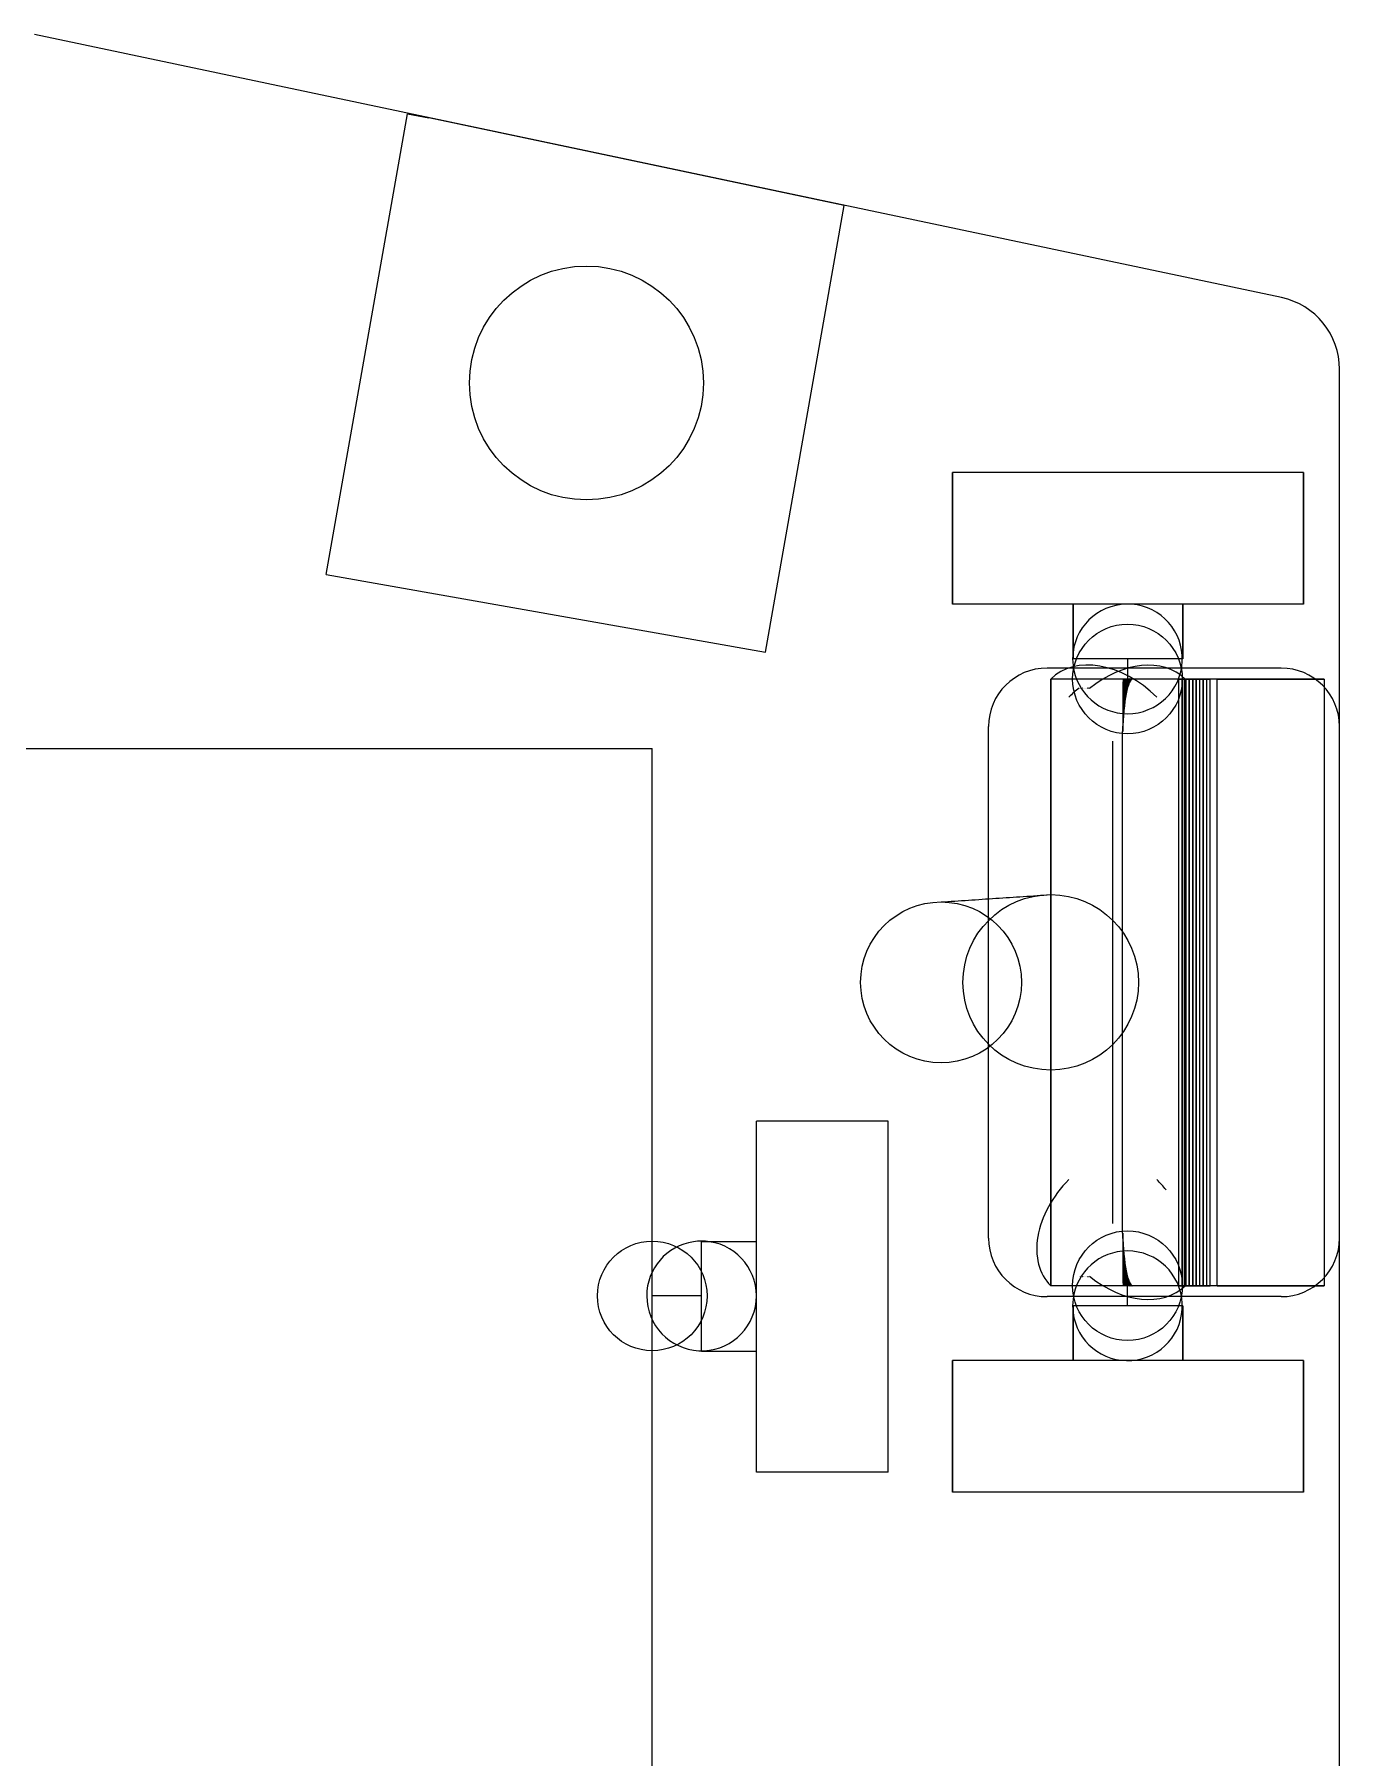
# Model space of a CAD drawing. Header units: millimetres. Extents: x -21.3 to 20, y -24.1 to 23.1.
# Drawn here: x 2.15 to 20, y -0.51 to 23.07 of the extents above; entities that cross this region are included whole.
import ezdxf

# ---------------------------------------------------------------- set-up
doc = ezdxf.new("R2010")
doc.units = ezdxf.units.MM

msp = doc.modelspace()

# ---------------------------------------------------------------- linework, layer by layer
for p, q in [((19.207, 19.468, -6.2), (2.151, 23.068, -6.2)), ((19.207, 19.468), (2.151, 23.068)), ((19.207, 19.468, -6.2), (2.151, 23.068, -6.2)), ((19.207, 19.468), (2.151, 23.068)), ((6.141, 15.678, -2.6), (7.252, 21.981, -2.6)), ((6.141, 15.678, -5.6), (7.252, 21.981, -5.6)), ((6.141, 15.678, -5.6), (7.252, 21.981, -5.6)), ((6.141, 15.678, -2.6), (7.252, 21.981, -2.6)), ((7.252, 21.981, -2.6), (7.546, 21.929, -2.6)), ((7.252, 21.981, -5.6), (7.546, 21.929, -5.6)), ((7.252, 21.981, -2.6), (7.546, 21.929, -2.6)), ((7.252, 21.981, -5.6), (7.252, 21.981, -2.6)), ((7.252, 21.981, -5.6), (7.546, 21.929, -5.6)), ((7.252, 21.981, -5.6), (7.252, 21.981, -2.6)), ((13.226, 20.73, -2.6), (7.546, 21.929, -2.6)), ((7.546, 21.929, -2.6), (7.546, 21.929, -5.6)), ((13.226, 20.73, -5.6), (7.546, 21.929, -5.6)), ((13.226, 20.73, -2.6), (7.546, 21.929, -2.6)), ((7.546, 21.929, -2.6), (7.546, 21.929, -5.6)), ((13.226, 20.73, -5.6), (7.546, 21.929, -5.6)), ((12.148, 14.619, -2.6), (13.226, 20.73, -2.6)), ((12.148, 14.619, -5.6), (13.226, 20.73, -5.6)), ((12.148, 14.619, -2.6), (13.226, 20.73, -2.6)), ((12.148, 14.619, -5.6), (13.226, 20.73, -5.6)), ((13.226, 20.73, -5.6), (13.226, 20.73, -2.6)), ((13.226, 20.73, -5.6), (13.226, 20.73, -2.6)), ((19.207, 19.468, -6.2), (19.207, 19.468)), ((19.207, 19.468, -6.2), (19.207, 19.468)), ((20, -23.1, -6.2), (20, 18.489, -6.2)), ((20, 13.6), (20, 18.489)), ((20, -23.1, -6.2), (20, 18.489, -6.2)), ((20, 18.489, -6.2), (20, 18.489)), ((20, 13.6), (20, 18.489)), ((20, 18.489, -6.2), (20, 18.489)), ((11.276, 18.022, -2.5), (11.276, 18.022)), ((11.276, 18.022, -2.5), (11.276, 18.022)), ((14.708, 15.275), (14.708, 17.075)), ((19.508, 17.075), (14.708, 17.075)), ((19.508, 17.075), (14.708, 17.075)), ((14.708, 17.075, -5.85), (14.708, 17.075)), ((19.508, 17.075, -5.85), (14.708, 17.075, -5.85)), ((14.708, 17.075, -5.85), (14.708, 15.275, -5.85)), ((14.708, 17.075, -5.85), (14.708, 17.075)), ((14.708, 15.275), (14.708, 17.075)), ((19.508, 17.075, -5.85), (14.708, 17.075, -5.85)), ((14.708, 17.075, -5.85), (14.708, 15.275, -5.85)), ((19.508, 15.275), (19.508, 17.075)), ((19.508, 15.275), (19.508, 17.075)), ((19.508, 17.075, -5.85), (19.508, 17.075)), ((19.508, 17.075, -5.85), (19.508, 15.275, -5.85)), ((19.508, 17.075, -5.85), (19.508, 17.075)), ((19.508, 17.075, -5.85), (19.508, 15.275, -5.85)), ((6.141, 15.678, -2.6), (12.148, 14.619, -2.6)), ((6.141, 15.678, -5.6), (12.148, 14.619, -5.6)), ((6.141, 15.678, -5.6), (12.148, 14.619, -5.6)), ((6.141, 15.678, -5.6), (6.141, 15.678, -2.6)), ((6.141, 15.678, -2.6), (12.148, 14.619, -2.6)), ((6.141, 15.678, -5.6), (6.141, 15.678, -2.6)), ((16.355, 15.275), (14.708, 15.275)), ((19.508, 15.275, -5.85), (14.708, 15.275, -5.85)), ((14.708, 15.275, -5.85), (14.708, 15.275)), ((16.355, 15.275), (14.708, 15.275)), ((14.708, 15.275, -5.85), (14.708, 15.275)), ((19.508, 15.275, -5.85), (14.708, 15.275, -5.85)), ((16.355, 14.525), (16.355, 15.275)), ((16.355, 15.275, -5.2), (16.355, 15.275)), ((17.855, 15.275, -5.2), (16.355, 15.275, -5.2)), ((16.355, 15.275, -5.2), (16.355, 14.525, -5.2)), ((16.355, 15.275, -5.2), (16.355, 15.275)), ((16.355, 14.525), (16.355, 15.275)), ((17.855, 15.275, -5.2), (16.355, 15.275, -5.2)), ((16.355, 15.275, -5.2), (16.355, 14.525, -5.2)), ((17.855, 14.525), (17.855, 15.275)), ((19.508, 15.275), (17.855, 15.275)), ((17.855, 14.525), (17.855, 15.275)), ((17.855, 15.275, -5.2), (17.855, 15.275)), ((17.855, 15.275, -5.2), (17.855, 14.525, -5.2)), ((19.508, 15.275), (17.855, 15.275)), ((17.855, 15.275, -5.2), (17.855, 15.275)), ((17.855, 15.275, -5.2), (17.855, 14.525, -5.2)), ((19.508, 15.275, -5.85), (19.508, 15.275)), ((19.508, 15.275, -5.85), (19.508, 15.275)), ((12.148, 14.619, -5.6), (12.148, 14.619, -2.6)), ((12.148, 14.619, -5.6), (12.148, 14.619, -2.6)), ((19.2, 14.4), (16, 14.4)), ((19.2, 14.4, 5.8), (16, 14.4, 5.8)), ((19.2, 14.4), (16, 14.4)), ((16, 14.4), (16, 14.4, 5.8)), ((16, 14.4), (16, 14.4, 5.8)), ((19.2, 14.4, 5.8), (16, 14.4, 5.8)), ((17.855, 14.525), (16.355, 14.525)), ((16.355, 14.525, -4.361), (16.355, 14.525)), ((17.855, 14.525), (16.355, 14.525)), ((16.355, 14.525, -5.2), (16.355, 14.525, -4.539)), ((16.355, 14.525, -4.361), (16.355, 14.525)), ((16.355, 14.525, -4.539), (16.355, 14.525, -4.361)), ((17.1, 14.525, -5.2), (16.355, 14.525, -5.2)), ((17.1, 14.525, -5.2), (16.355, 14.525, -5.2)), ((16.355, 14.525, -5.2), (16.355, 14.525, -4.539)), ((16.355, 14.525, -4.539), (16.355, 14.525, -4.361)), ((17.855, 14.525, -5.2), (17.1, 14.525, -5.2)), ((17.1, 14.525, -5.2), (17.1, 14.25, -5.2)), ((17.1, 14.525, -5.2), (17.1, 14.25, -5.2)), ((17.855, 14.525, -5.2), (17.1, 14.525, -5.2)), ((17.855, 14.525, -5.2), (17.855, 14.525)), ((17.855, 14.525, -5.2), (17.855, 14.525)), ((19.2, 14.4), (19.2, 14.4, 5.8)), ((19.2, 14.4), (19.2, 14.4, 5.8)), ((19.789, 14.25, -6.2), (16.05, 14.25, -6.2)), ((16.05, 14.25, -6.2), (16.05, 5.95, -6.2)), ((16.05, 14.25, 4.45), (16.05, 14.25, -6.2)), ((19.789, 14.25, -6.2), (16.05, 14.25, -6.2)), ((17.041, 14.25, 4.45), (16.05, 14.25, 4.45)), ((16.05, 14.25, -6.2), (16.05, 5.95, -6.2)), ((16.05, 14.25, 4.45), (16.05, 14.25, -6.2)), ((16.05, 5.95, 4.45), (16.05, 14.25, 4.45)), ((17.041, 14.25, 4.45), (16.05, 14.25, 4.45)), ((16.05, 5.95, 4.45), (16.05, 14.25, 4.45)), ((17.055, 14.25, 4.45), (17.041, 14.25, 4.45)), ((17.055, 14.25, 4.45), (17.041, 14.25, 4.45)), ((17.07, 14.25, 4.451), (17.055, 14.25, 4.45)), ((17.07, 14.25, 4.451), (17.055, 14.25, 4.45)), ((17.085, 14.25, 4.452), (17.07, 14.25, 4.451)), ((17.085, 14.25, 4.452), (17.07, 14.25, 4.451)), ((17.1, 14.25, 4.453), (17.085, 14.25, 4.452)), ((17.1, 14.25, 4.453), (17.085, 14.25, 4.452)), ((17.115, 14.25, 4.454), (17.1, 14.25, 4.453)), ((17.115, 14.25, 4.454), (17.1, 14.25, 4.453)), ((17.129, 14.25, 4.455), (17.115, 14.25, 4.454)), ((17.129, 14.25, 4.455), (17.115, 14.25, 4.454)), ((17.144, 14.25, 4.457), (17.129, 14.25, 4.455)), ((17.144, 14.25, 4.457), (17.129, 14.25, 4.455)), ((17.159, 14.25, 4.459), (17.144, 14.25, 4.457)), ((17.159, 14.25, 4.459), (17.144, 14.25, 4.457)), ((17.173, 14.25, 4.462), (17.159, 14.25, 4.459)), ((17.173, 14.25, 4.462), (17.159, 14.25, 4.459)), ((17.887, 14.25, 4.587), (17.173, 14.25, 4.462)), ((17.887, 14.25, 4.587), (17.173, 14.25, 4.462)), ((17.799, 14.25, 2.493), (17.882, 14.25, 2.023)), ((17.799, 14.25, 2.5), (17.799, 14.25, 2.493)), ((17.848, 14.25, 2.502), (17.799, 14.25, 2.5)), ((17.799, 14.25, 2.493), (17.799, 5.95, 2.493)), ((17.799, 14.25, 2.493), (17.882, 14.25, 2.023)), ((17.799, 14.25, 2.5), (17.799, 5.95, 2.5)), ((17.799, 14.25, 2.5), (17.799, 14.25, 2.493)), ((17.799, 14.25, 2.493), (17.799, 5.95, 2.493)), ((17.848, 14.25, 2.502), (17.799, 14.25, 2.5)), ((17.799, 14.25, 2.5), (17.799, 5.95, 2.5)), ((17.848, 14.25, 2.514), (17.848, 14.25, 2.502)), ((17.897, 14.25, 2.516), (17.848, 14.25, 2.514)), ((17.848, 5.95, 2.502), (17.848, 14.25, 2.502)), ((17.848, 14.25, 2.514), (17.848, 5.95, 2.514)), ((17.848, 14.25, 2.514), (17.848, 14.25, 2.502)), ((17.848, 5.95, 2.502), (17.848, 14.25, 2.502)), ((17.897, 14.25, 2.516), (17.848, 14.25, 2.514)), ((17.848, 14.25, 2.514), (17.848, 5.95, 2.514)), ((18.325, 14.25, 2.101), (17.882, 14.25, 2.023)), ((17.882, 5.95, 2.023), (17.882, 14.25, 2.023)), ((18.325, 14.25, 2.101), (17.882, 14.25, 2.023)), ((17.882, 5.95, 2.023), (17.882, 14.25, 2.023)), ((17.887, 14.25, 4.587), (18.23, 14.25, 2.642)), ((17.887, 5.95, 4.587), (17.887, 14.25, 4.587)), ((17.887, 14.25, 4.587), (18.23, 14.25, 2.642)), ((17.887, 5.95, 4.587), (17.887, 14.25, 4.587)), ((17.896, 14.25, 2.528), (17.897, 14.25, 2.516)), ((17.945, 14.25, 2.532), (17.896, 14.25, 2.528)), ((17.896, 14.25, 2.528), (17.896, 5.95, 2.528)), ((17.896, 14.25, 2.528), (17.897, 14.25, 2.516)), ((17.945, 14.25, 2.532), (17.896, 14.25, 2.528)), ((17.896, 14.25, 2.528), (17.896, 5.95, 2.528)), ((17.897, 5.95, 2.516), (17.897, 14.25, 2.516)), ((17.897, 5.95, 2.516), (17.897, 14.25, 2.516)), ((17.944, 14.25, 2.544), (17.945, 14.25, 2.532)), ((17.993, 14.25, 2.548), (17.944, 14.25, 2.544)), ((17.944, 14.25, 2.544), (17.944, 5.95, 2.544)), ((17.944, 14.25, 2.544), (17.945, 14.25, 2.532)), ((17.993, 14.25, 2.548), (17.944, 14.25, 2.544)), ((17.944, 14.25, 2.544), (17.944, 5.95, 2.544)), ((17.945, 5.95, 2.532), (17.945, 14.25, 2.532)), ((17.945, 5.95, 2.532), (17.945, 14.25, 2.532)), ((17.992, 14.25, 2.56), (17.993, 14.25, 2.548)), ((18.041, 14.25, 2.565), (17.992, 14.25, 2.56)), ((17.992, 14.25, 2.56), (17.992, 5.95, 2.56)), ((17.992, 14.25, 2.56), (17.993, 14.25, 2.548)), ((18.041, 14.25, 2.565), (17.992, 14.25, 2.56)), ((17.992, 14.25, 2.56), (17.992, 5.95, 2.56)), ((17.993, 5.95, 2.548), (17.993, 14.25, 2.548)), ((17.993, 5.95, 2.548), (17.993, 14.25, 2.548)), ((18.04, 14.25, 2.577), (18.041, 14.25, 2.565)), ((18.089, 14.25, 2.583), (18.04, 14.25, 2.577)), ((18.04, 14.25, 2.577), (18.04, 5.95, 2.577)), ((18.04, 14.25, 2.577), (18.041, 14.25, 2.565)), ((18.089, 14.25, 2.583), (18.04, 14.25, 2.577)), ((18.04, 14.25, 2.577), (18.04, 5.95, 2.577)), ((18.041, 5.95, 2.565), (18.041, 14.25, 2.565)), ((18.041, 5.95, 2.565), (18.041, 14.25, 2.565)), ((18.087, 14.25, 2.595), (18.089, 14.25, 2.583)), ((18.136, 14.25, 2.602), (18.087, 14.25, 2.595)), ((18.087, 14.25, 2.595), (18.087, 5.95, 2.595)), ((18.087, 14.25, 2.595), (18.089, 14.25, 2.583)), ((18.136, 14.25, 2.602), (18.087, 14.25, 2.595)), ((18.087, 14.25, 2.595), (18.087, 5.95, 2.595)), ((18.089, 5.95, 2.583), (18.089, 14.25, 2.583)), ((18.089, 5.95, 2.583), (18.089, 14.25, 2.583)), ((18.135, 14.25, 2.614), (18.136, 14.25, 2.602)), ((18.183, 14.25, 2.622), (18.135, 14.25, 2.614)), ((18.135, 14.25, 2.614), (18.135, 5.95, 2.614)), ((18.135, 14.25, 2.614), (18.136, 14.25, 2.602)), ((18.183, 14.25, 2.622), (18.135, 14.25, 2.614)), ((18.135, 14.25, 2.614), (18.135, 5.95, 2.614)), ((18.136, 5.95, 2.602), (18.136, 14.25, 2.602)), ((18.136, 5.95, 2.602), (18.136, 14.25, 2.602)), ((18.181, 14.25, 2.634), (18.183, 14.25, 2.622)), ((18.23, 14.25, 2.642), (18.181, 14.25, 2.634)), ((18.181, 14.25, 2.634), (18.181, 5.95, 2.634)), ((18.181, 14.25, 2.634), (18.183, 14.25, 2.622)), ((18.23, 14.25, 2.642), (18.181, 14.25, 2.634)), ((18.181, 14.25, 2.634), (18.181, 5.95, 2.634)), ((18.183, 5.95, 2.622), (18.183, 14.25, 2.622)), ((18.183, 5.95, 2.622), (18.183, 14.25, 2.622)), ((18.23, 5.95, 2.642), (18.23, 14.25, 2.642)), ((18.23, 5.95, 2.642), (18.23, 14.25, 2.642)), ((18.325, 5.95, 2.101), (18.325, 14.25, 2.101)), ((18.325, 14.25, 2.101), (19.789, 14.25, -6.2)), ((18.325, 14.25, 2.101), (19.789, 14.25, -6.2)), ((18.325, 5.95, 2.101), (18.325, 14.25, 2.101)), ((19.789, 14.25, -6.2), (19.789, 5.95, -6.2)), ((19.789, 14.25, -6.2), (19.789, 5.95, -6.2)), ((15.2, 6.6), (15.2, 13.6)), ((15.2, 13.6), (15.2, 13.6, 5.8)), ((15.2, 6.6), (15.2, 13.6)), ((15.2, 6.6, 5.8), (15.2, 13.6, 5.8)), ((15.2, 13.6), (15.2, 13.6, 5.8)), ((15.2, 6.6, 5.8), (15.2, 13.6, 5.8)), ((17.032, 6.669, 5.29), (17.032, 13.531, 5.29)), ((17.032, 6.669, 5.29), (17.032, 13.531, 5.29)), ((17.032, 6.669, 5.29), (17.032, 13.531, 5.29)), ((17.032, 6.669, 5.29), (17.032, 13.531, 5.29)), ((17.032, 6.669, 5.29), (17.032, 13.531, 5.29)), ((17.032, 6.669, 5.29), (17.032, 13.531, 5.29)), ((17.032, 6.669, 5.29), (17.032, 13.531, 5.29)), ((17.032, 6.669, 5.29), (17.032, 13.531, 5.29)), ((17.032, 6.669, 5.29), (17.032, 13.531, 5.29)), ((17.032, 6.669, 5.29), (17.032, 13.531, 5.29)), ((17.033, 6.669, 5.29), (17.033, 13.531, 5.29)), ((17.033, 6.669, 5.29), (17.033, 13.531, 5.29)), ((17.033, 6.669, 5.29), (17.033, 13.531, 5.29)), ((17.033, 6.669, 5.29), (17.033, 13.531, 5.29)), ((17.033, 6.669, 5.29), (17.033, 13.531, 5.29)), ((17.033, 6.669, 5.29), (17.033, 13.531, 5.29)), ((17.033, 6.669, 5.29), (17.033, 13.531, 5.29)), ((17.033, 6.669, 5.29), (17.033, 13.531, 5.29)), ((17.033, 6.669, 5.29), (17.033, 13.531, 5.29)), ((17.033, 6.669, 5.29), (17.033, 13.531, 5.29)), ((20, 13.6), (20, 13.6, 5.8)), ((20, 6.6, 5.8), (20, 13.6, 5.8)), ((20, 13.6), (20, 13.6, 5.8)), ((20, 6.6, 5.8), (20, 13.6, 5.8)), ((-5.4, 13.3, -6.2), (10.6, 13.3, -6.2)), ((-5.4, 13.3), (10.6, 13.3)), ((-5.4, 13.3, -6.2), (10.6, 13.3, -6.2)), ((-5.4, 13.3), (10.6, 13.3)), ((10.6, -13.2, -6.2), (10.6, 13.3, -6.2)), ((10.6, -13.2), (10.6, 13.3)), ((10.6, 13.3, -6.2), (10.6, 13.3)), ((10.6, -13.2), (10.6, 13.3)), ((10.6, 13.3, -6.2), (10.6, 13.3)), ((10.6, -13.2, -6.2), (10.6, 13.3, -6.2)), ((16.9, 13.4, 5.3), (16.9, 13.4, 5.3)), ((16.9, 6.8, 5.3), (16.9, 13.4, 5.3)), ((16.9, 6.8, 5.3), (16.9, 13.4, 5.3)), ((16.9, 6.8, 5.3), (16.9, 13.4, 5.3)), ((16.9, 6.8, 5.3), (16.9, 13.4, 5.3)), ((16.9, 13.4, 5.3), (16.9, 13.4, 5.3)), ((13.825, 8.2), (12.025, 8.2)), ((12.025, 6.552), (12.025, 8.2)), ((13.825, 8.2, -5.9), (12.025, 8.2, -5.9)), ((13.825, 8.2), (12.025, 8.2)), ((12.025, 8.2, -5.9), (12.025, 8.2)), ((12.025, 3.4, -5.9), (12.025, 8.2, -5.9)), ((12.025, 8.2, -5.9), (12.025, 8.2)), ((12.025, 6.552), (12.025, 8.2)), ((13.825, 8.2, -5.9), (12.025, 8.2, -5.9)), ((12.025, 3.4, -5.9), (12.025, 8.2, -5.9)), ((13.825, 3.4), (13.825, 8.2)), ((13.825, 8.2, -5.9), (13.825, 8.2)), ((13.825, 3.4), (13.825, 8.2)), ((13.825, 8.2, -5.9), (13.825, 8.2)), ((13.825, 3.4, -5.9), (13.825, 8.2, -5.9)), ((13.825, 3.4, -5.9), (13.825, 8.2, -5.9)), ((16.9, 6.8, 5.3), (16.9, 6.8, 5.3)), ((16.9, 6.8, 5.3), (16.9, 6.8, 5.3)), ((11.275, 5.052), (11.275, 6.552)), ((12.025, 6.552), (11.275, 6.552)), ((12.025, 6.552, -5.25), (11.275, 6.552, -5.25)), ((12.025, 6.552), (11.275, 6.552)), ((11.275, 6.552, -4.39), (11.275, 6.552)), ((11.275, 6.552, -4.61), (11.275, 6.552, -4.39)), ((11.275, 6.552, -5.25), (11.275, 6.552, -4.61)), ((11.275, 5.052), (11.275, 6.552)), ((11.275, 6.552, -4.39), (11.275, 6.552)), ((12.025, 6.552, -5.25), (11.275, 6.552, -5.25)), ((11.275, 5.81, -5.25), (11.275, 6.552, -5.25)), ((11.275, 5.81, -5.25), (11.275, 6.552, -5.25)), ((11.275, 6.552, -5.25), (11.275, 6.552, -4.61)), ((11.275, 6.552, -4.61), (11.275, 6.552, -4.39)), ((12.025, 6.552, -5.25), (12.025, 6.552)), ((12.025, 5.052, -5.25), (12.025, 6.552, -5.25)), ((12.025, 6.552, -5.25), (12.025, 6.552)), ((12.025, 5.052, -5.25), (12.025, 6.552, -5.25)), ((15.2, 6.6), (15.2, 6.6, 5.8)), ((15.2, 6.6), (15.2, 6.6, 5.8)), ((20, -12.3), (20, 6.6)), ((20, 6.6), (20, 6.6, 5.8)), ((20, -12.3), (20, 6.6)), ((20, 6.6), (20, 6.6, 5.8)), ((19.789, 5.95, -6.2), (16.05, 5.95, -6.2)), ((16.05, 5.95, 4.45), (16.05, 5.95, -6.2)), ((17.041, 5.95, 4.45), (16.05, 5.95, 4.45)), ((19.789, 5.95, -6.2), (16.05, 5.95, -6.2)), ((16.05, 5.95, 4.45), (16.05, 5.95, -6.2)), ((17.041, 5.95, 4.45), (16.05, 5.95, 4.45)), ((17.055, 5.95, 4.45), (17.041, 5.95, 4.45)), ((17.055, 5.95, 4.45), (17.041, 5.95, 4.45)), ((17.07, 5.95, 4.451), (17.055, 5.95, 4.45)), ((17.07, 5.95, 4.451), (17.055, 5.95, 4.45)), ((17.085, 5.95, 4.452), (17.07, 5.95, 4.451)), ((17.085, 5.95, 4.452), (17.07, 5.95, 4.451)), ((17.1, 5.95, 4.453), (17.085, 5.95, 4.452)), ((17.1, 5.95, 4.453), (17.085, 5.95, 4.452)), ((17.115, 5.95, 4.454), (17.1, 5.95, 4.453)), ((17.115, 5.95, 4.454), (17.1, 5.95, 4.453)), ((17.1, 5.675, -5.2), (17.1, 5.95, -5.2)), ((17.1, 5.675, -5.2), (17.1, 5.95, -5.2)), ((17.129, 5.95, 4.455), (17.115, 5.95, 4.454)), ((17.129, 5.95, 4.455), (17.115, 5.95, 4.454)), ((17.144, 5.95, 4.457), (17.129, 5.95, 4.455)), ((17.144, 5.95, 4.457), (17.129, 5.95, 4.455)), ((17.159, 5.95, 4.459), (17.144, 5.95, 4.457)), ((17.159, 5.95, 4.459), (17.144, 5.95, 4.457)), ((17.173, 5.95, 4.462), (17.159, 5.95, 4.459)), ((17.173, 5.95, 4.462), (17.159, 5.95, 4.459)), ((17.887, 5.95, 4.587), (17.173, 5.95, 4.462)), ((17.887, 5.95, 4.587), (17.173, 5.95, 4.462)), ((17.848, 5.95, 2.502), (17.799, 5.95, 2.5)), ((17.799, 5.95, 2.5), (17.799, 5.95, 2.493)), ((17.799, 5.95, 2.493), (17.882, 5.95, 2.023)), ((17.799, 5.95, 2.493), (17.882, 5.95, 2.023)), ((17.799, 5.95, 2.5), (17.799, 5.95, 2.493)), ((17.848, 5.95, 2.502), (17.799, 5.95, 2.5)), ((17.897, 5.95, 2.516), (17.848, 5.95, 2.514)), ((17.848, 5.95, 2.514), (17.848, 5.95, 2.502)), ((17.848, 5.95, 2.514), (17.848, 5.95, 2.502)), ((17.897, 5.95, 2.516), (17.848, 5.95, 2.514)), ((18.325, 5.95, 2.101), (17.882, 5.95, 2.023)), ((18.325, 5.95, 2.101), (17.882, 5.95, 2.023)), ((17.887, 5.95, 4.587), (18.23, 5.95, 2.642)), ((17.887, 5.95, 4.587), (18.23, 5.95, 2.642)), ((17.945, 5.95, 2.532), (17.896, 5.95, 2.528)), ((17.896, 5.95, 2.528), (17.897, 5.95, 2.516)), ((17.896, 5.95, 2.528), (17.897, 5.95, 2.516)), ((17.945, 5.95, 2.532), (17.896, 5.95, 2.528)), ((17.993, 5.95, 2.548), (17.944, 5.95, 2.544)), ((17.944, 5.95, 2.544), (17.945, 5.95, 2.532)), ((17.944, 5.95, 2.544), (17.945, 5.95, 2.532)), ((17.993, 5.95, 2.548), (17.944, 5.95, 2.544)), ((18.041, 5.95, 2.565), (17.992, 5.95, 2.56)), ((17.992, 5.95, 2.56), (17.993, 5.95, 2.548)), ((17.992, 5.95, 2.56), (17.993, 5.95, 2.548)), ((18.041, 5.95, 2.565), (17.992, 5.95, 2.56)), ((18.089, 5.95, 2.583), (18.04, 5.95, 2.577)), ((18.04, 5.95, 2.577), (18.041, 5.95, 2.565)), ((18.04, 5.95, 2.577), (18.041, 5.95, 2.565)), ((18.089, 5.95, 2.583), (18.04, 5.95, 2.577)), ((18.136, 5.95, 2.602), (18.087, 5.95, 2.595)), ((18.087, 5.95, 2.595), (18.089, 5.95, 2.583)), ((18.087, 5.95, 2.595), (18.089, 5.95, 2.583)), ((18.136, 5.95, 2.602), (18.087, 5.95, 2.595)), ((18.183, 5.95, 2.622), (18.135, 5.95, 2.614)), ((18.135, 5.95, 2.614), (18.136, 5.95, 2.602)), ((18.135, 5.95, 2.614), (18.136, 5.95, 2.602)), ((18.183, 5.95, 2.622), (18.135, 5.95, 2.614)), ((18.23, 5.95, 2.642), (18.181, 5.95, 2.634)), ((18.181, 5.95, 2.634), (18.183, 5.95, 2.622)), ((18.181, 5.95, 2.634), (18.183, 5.95, 2.622)), ((18.23, 5.95, 2.642), (18.181, 5.95, 2.634)), ((18.325, 5.95, 2.101), (19.789, 5.95, -6.2)), ((18.325, 5.95, 2.101), (19.789, 5.95, -6.2)), ((11.275, 5.81, -5.25), (10.6, 5.81, -5.25)), ((11.275, 5.81, -5.25), (10.6, 5.81, -5.25)), ((11.275, 5.052, -5.25), (11.275, 5.81, -5.25)), ((11.275, 5.052, -5.25), (11.275, 5.81, -5.25)), ((19.2, 5.8), (16, 5.8)), ((19.2, 5.8, 5.8), (16, 5.8, 5.8)), ((16, 5.8), (16, 5.8, 5.8)), ((19.2, 5.8), (16, 5.8)), ((16, 5.8), (16, 5.8, 5.8)), ((19.2, 5.8, 5.8), (16, 5.8, 5.8)), ((17.855, 5.675), (16.355, 5.675)), ((16.355, 5.675), (16.355, 4.925)), ((16.355, 5.675, -4.361), (16.355, 5.675)), ((17.855, 5.675), (16.355, 5.675)), ((16.355, 5.675, -5.2), (16.355, 5.675, -4.539)), ((16.355, 5.675, -4.539), (16.355, 5.675, -4.361)), ((16.355, 5.675, -4.361), (16.355, 5.675)), ((16.355, 5.675), (16.355, 4.925)), ((16.355, 4.925, -5.2), (16.355, 5.675, -5.2)), ((17.1, 5.675, -5.2), (16.355, 5.675, -5.2)), ((16.355, 4.925, -5.2), (16.355, 5.675, -5.2)), ((16.355, 5.675, -5.2), (16.355, 5.675, -4.539)), ((17.1, 5.675, -5.2), (16.355, 5.675, -5.2)), ((16.355, 5.675, -4.539), (16.355, 5.675, -4.361)), ((17.855, 5.675, -5.2), (17.1, 5.675, -5.2)), ((17.855, 5.675, -5.2), (17.1, 5.675, -5.2)), ((17.855, 5.675), (17.855, 4.925)), ((17.855, 5.675, -5.2), (17.855, 5.675)), ((17.855, 5.675, -5.2), (17.855, 5.675)), ((17.855, 4.925, -5.2), (17.855, 5.675, -5.2)), ((17.855, 5.675), (17.855, 4.925)), ((17.855, 4.925, -5.2), (17.855, 5.675, -5.2)), ((19.2, 5.8), (19.2, 5.8, 5.8)), ((19.2, 5.8), (19.2, 5.8, 5.8)), ((12.025, 5.052), (11.275, 5.052)), ((11.275, 5.052, -5.25), (11.275, 5.052)), ((12.025, 5.052, -5.25), (11.275, 5.052, -5.25)), ((11.275, 5.052, -5.25), (11.275, 5.052)), ((12.025, 5.052), (11.275, 5.052)), ((12.025, 5.052, -5.25), (11.275, 5.052, -5.25)), ((12.025, 3.4), (12.025, 5.052)), ((12.025, 3.4), (12.025, 5.052)), ((12.025, 5.052, -5.25), (12.025, 5.052)), ((12.025, 5.052, -5.25), (12.025, 5.052)), ((14.708, 4.925), (14.708, 3.125)), ((16.355, 4.925), (14.708, 4.925)), ((16.355, 4.925), (14.708, 4.925)), ((14.708, 4.925, -5.85), (14.708, 4.925)), ((19.508, 4.925, -5.85), (14.708, 4.925, -5.85)), ((14.708, 4.925, -5.85), (14.708, 4.925)), ((14.708, 4.925), (14.708, 3.125)), ((14.708, 3.125, -5.85), (14.708, 4.925, -5.85)), ((19.508, 4.925, -5.85), (14.708, 4.925, -5.85)), ((14.708, 3.125, -5.85), (14.708, 4.925, -5.85)), ((16.355, 4.925, -5.2), (16.355, 4.925)), ((17.855, 4.925, -5.2), (16.355, 4.925, -5.2)), ((16.355, 4.925, -5.2), (16.355, 4.925)), ((17.855, 4.925, -5.2), (16.355, 4.925, -5.2)), ((19.508, 4.925), (17.855, 4.925)), ((17.855, 4.925, -5.2), (17.855, 4.925)), ((19.508, 4.925), (17.855, 4.925)), ((17.855, 4.925, -5.2), (17.855, 4.925)), ((19.508, 4.925), (19.508, 3.125)), ((19.508, 4.925, -5.85), (19.508, 4.925)), ((19.508, 4.925, -5.85), (19.508, 4.925)), ((19.508, 3.125, -5.85), (19.508, 4.925, -5.85)), ((19.508, 4.925), (19.508, 3.125)), ((19.508, 3.125, -5.85), (19.508, 4.925, -5.85)), ((13.825, 3.4), (12.025, 3.4)), ((12.025, 3.4, -5.9), (12.025, 3.4)), ((13.825, 3.4, -5.9), (12.025, 3.4, -5.9)), ((12.025, 3.4, -5.9), (12.025, 3.4)), ((13.825, 3.4), (12.025, 3.4)), ((13.825, 3.4, -5.9), (12.025, 3.4, -5.9)), ((13.825, 3.4, -5.9), (13.825, 3.4)), ((13.825, 3.4, -5.9), (13.825, 3.4)), ((19.508, 3.125), (14.708, 3.125)), ((14.708, 3.125, -5.85), (14.708, 3.125)), ((19.508, 3.125, -5.85), (14.708, 3.125, -5.85)), ((14.708, 3.125, -5.85), (14.708, 3.125)), ((19.508, 3.125), (14.708, 3.125)), ((19.508, 3.125, -5.85), (14.708, 3.125, -5.85)), ((19.508, 3.125, -5.85), (19.508, 3.125)), ((19.508, 3.125, -5.85), (19.508, 3.125))]:
    msp.add_line(p, q)
for centre, radius in [((9.7, 18.3), 1.6), ((9.7, 18.3), 1.6), ((9.7, 18.3, -2.5), 1.6), ((9.7, 18.3, -2.5), 1.6), ((17.1, 14.25, -4.45), 0.75), ((17.1, 14.25, -4.45), 0.75), ((14.55, 10.1, -4.7), 1.1), ((14.55, 10.1, -4.7), 1.1), ((16.05, 10.1, -4.7), 1.2), ((16.05, 10.1, -4.7), 1.2), ((17.1, 5.95, -4.45), 0.75), ((17.1, 5.95, -4.45), 0.75), ((10.6, 5.81, -4.5), 0.75), ((10.6, 5.81, -4.5), 0.75)]:
    msp.add_circle(centre, radius)
for centre, radius, start, end in [((19, 18.489, -6.2), 1, 0, 78.0793), ((19, 18.489), 1, 0, 78.0793), ((19, 18.489, -6.2), 1, 0, 78.0793), ((19, 18.489), 1, 0, 78.0793), ((17.1, 14.525, -4.45), 0.75, -90, 173.1534), ((17.1, 14.525, -4.45), 0.75, -90, 173.1534), ((16, 13.6), 0.8, 90, 180), ((16, 13.6), 0.8, 90, 180), ((16, 13.6, 5.8), 0.8, 90, 180), ((16, 13.6, 5.8), 0.8, 90, 180), ((17.1, 14.525, -4.45), 0.75, 173.1534, 186.8466), ((17.1, 14.525, -4.45), 0.75, 173.1534, 186.8466), ((17.1, 14.525, -4.45), 0.75, 186.8466, 270), ((17.1, 14.525, -4.45), 0.75, 186.8466, 270), ((19.2, 13.6), 0.8, 0, 90), ((19.2, 13.6), 0.8, 0, 90), ((19.2, 13.6, 5.8), 0.8, 0, 90), ((19.2, 13.6, 5.8), 0.8, 0, 90), ((11.275, 5.81, -4.5), 0.75, -180, 81.5525), ((11.275, 5.81, -4.5), 0.75, -180, 81.5525), ((11.275, 5.81, -4.5), 0.75, 98.4475, 180), ((11.275, 5.81, -4.5), 0.75, 98.4475, 180), ((11.275, 5.81, -4.5), 0.75, 81.5525, 98.4475), ((11.275, 5.81, -4.5), 0.75, 81.5525, 98.4475), ((16, 6.6), 0.8, 180, 270), ((16, 6.6), 0.8, 180, 270), ((16, 6.6, 5.8), 0.8, 180, 270), ((16, 6.6, 5.8), 0.8, 180, 270), ((17.1, 5.675, -4.45), 0.75, 186.8466, 450), ((17.1, 5.675, -4.45), 0.75, 90, 173.1534), ((17.1, 5.675, -4.45), 0.75, 186.8466, 450), ((17.1, 5.675, -4.45), 0.75, 90, 173.1534), ((19.2, 6.6), 0.8, -90, 0), ((19.2, 6.6), 0.8, -90, 0), ((19.2, 6.6, 5.8), 0.8, -90, 0), ((19.2, 6.6, 5.8), 0.8, -90, 0), ((17.1, 5.675, -4.45), 0.75, 173.1534, 186.8466), ((17.1, 5.675, -4.45), 0.75, 173.1534, 186.8466)]:
    msp.add_arc(centre, radius, start, end)
for centre, major_axis, ratio, start_param, end_param in [((16.9, 13.4, 4.45), (-0.85, 0.85), 0.707107, 4.712389, 6.283185), ((16.9, 13.4, 4.45), (-0.85, 0.85), 0.707107, 4.712389, 6.283185), ((17.05, 13.4, 4.44), (0.837, 0.85, 0.148), 0.707107, 0, 1.415563), ((17.05, 13.4, 4.44), (0.837, 0.85, 0.148), 0.707107, 0, 1.415563), ((17.055, 13.4, 4.45), (-0.022, 0, 0.85), 0.999962, 4.71239, 6.125827), ((17.041, 13.4, 4.45), (-0.007, 0, 0.85), 0.999962, 4.71239, 6.125827), ((17.055, 13.4, 4.45), (-0.022, 0, 0.85), 0.999962, 4.71239, 6.125827), ((17.041, 13.4, 4.45), (-0.007, 0, 0.85), 0.999962, 4.71239, 6.125827), ((17.144, 13.4, 4.457), (-0.111, 0, 0.843), 0.999962, 4.71239, 6.125827), ((17.129, 13.4, 4.455), (-0.096, 0, 0.845), 0.999962, 4.71239, 6.125827), ((17.144, 13.4, 4.457), (-0.111, 0, 0.843), 0.999962, 4.71239, 6.125827), ((17.115, 13.4, 4.454), (-0.081, 0, 0.846), 0.999962, 4.71239, 6.125827), ((17.129, 13.4, 4.455), (-0.096, 0, 0.845), 0.999962, 4.71239, 6.125827), ((17.1, 13.4, 4.453), (-0.067, 0, 0.847), 0.999962, 4.71239, 6.125827), ((17.115, 13.4, 4.454), (-0.081, 0, 0.846), 0.999962, 4.71239, 6.125827), ((17.085, 13.4, 4.452), (-0.052, 0, 0.848), 0.999962, 4.71239, 6.125827), ((17.1, 13.4, 4.453), (-0.067, 0, 0.847), 0.999962, 4.71239, 6.125827), ((17.07, 13.4, 4.451), (-0.037, 0, 0.849), 0.999962, 4.71239, 6.125827), ((17.085, 13.4, 4.452), (-0.052, 0, 0.848), 0.999962, 4.71239, 6.125827), ((17.07, 13.4, 4.451), (-0.037, 0, 0.849), 0.999962, 4.71239, 6.125827), ((17.173, 13.4, 4.462), (-0.14, 0, 0.838), 0.999962, 4.712389, 6.125827), ((17.159, 13.4, 4.459), (-0.126, 0, 0.841), 0.999962, 4.71239, 6.125827), ((17.173, 13.4, 4.462), (-0.14, 0, 0.838), 0.999962, 4.712389, 6.125827), ((17.159, 13.4, 4.459), (-0.126, 0, 0.841), 0.999962, 4.71239, 6.125827), ((16.9, 13.4, 4.45), (0.85, 0.85), 0.707107, 1.413438, 1.570796), ((16.9, 13.4, 4.45), (0.85, 0.85), 0.707107, 1.413438, 1.570796), ((16.915, 13.4, 4.448), (0.85, 0.85, 0.015), 0.707107, 1.413438, 1.415563), ((16.915, 13.4, 4.448), (0.85, 0.85, 0.015), 0.707107, 1.413438, 1.415563), ((16.93, 13.4, 4.446), (0.849, 0.85, 0.03), 0.707107, 1.413438, 1.415563), ((16.93, 13.4, 4.446), (0.849, 0.85, 0.03), 0.707107, 1.413438, 1.415563), ((16.945, 13.4, 4.444), (0.849, 0.85, 0.044), 0.707107, 1.413438, 1.415563), ((16.945, 13.4, 4.444), (0.849, 0.85, 0.044), 0.707107, 1.413438, 1.415563), ((16.96, 13.4, 4.443), (0.848, 0.85, 0.059), 0.707107, 1.413438, 1.415563), ((16.96, 13.4, 4.443), (0.848, 0.85, 0.059), 0.707107, 1.413438, 1.415563), ((16.975, 13.4, 4.442), (0.847, 0.85, 0.074), 0.707107, 1.413438, 1.415563), ((16.975, 13.4, 4.442), (0.847, 0.85, 0.074), 0.707107, 1.413438, 1.415563), ((16.99, 13.4, 4.441), (0.845, 0.85, 0.089), 0.707107, 1.413438, 1.415563), ((16.99, 13.4, 4.441), (0.845, 0.85, 0.089), 0.707107, 1.413438, 1.415563), ((17.005, 13.4, 4.44), (0.844, 0.85, 0.104), 0.707107, 1.413438, 1.415563), ((17.005, 13.4, 4.44), (0.844, 0.85, 0.104), 0.707107, 1.413438, 1.415563), ((17.02, 13.4, 4.44), (0.842, 0.85, 0.118), 0.707107, 1.413438, 1.415563), ((17.02, 13.4, 4.44), (0.842, 0.85, 0.118), 0.707107, 1.413438, 1.415563), ((17.035, 13.4, 4.44), (0.84, 0.85, 0.133), 0.707107, 1.413438, 1.415563), ((17.035, 13.4, 4.44), (0.84, 0.85, 0.133), 0.707107, 1.413438, 1.415563), ((16.9, 6.8, 4.45), (0.85, 0.85), 0.707107, 1.570796, 3.141593), ((16.9, 6.8, 4.45), (0.85, 0.85), 0.707107, 1.570796, 3.141593), ((16.9, 6.8, 4.45), (-0.85, 0.85), 0.707107, 4.555031, 4.712389), ((16.9, 6.8, 4.45), (-0.85, 0.85), 0.707107, 4.555031, 4.712389), ((17.055, 6.8, 4.45), (-0.022, 0, 0.85), 0.999962, 0.157358, 1.570795), ((17.055, 6.8, 4.45), (-0.022, 0, 0.85), 0.999962, 0.157358, 1.570795), ((17.041, 6.8, 4.45), (-0.007, 0, 0.85), 0.999962, 0.157358, 1.570795), ((17.041, 6.8, 4.45), (-0.007, 0, 0.85), 0.999962, 0.157358, 1.570795), ((17.144, 6.8, 4.457), (-0.111, 0, 0.843), 0.999962, 0.157358, 1.570795), ((17.144, 6.8, 4.457), (-0.111, 0, 0.843), 0.999962, 0.157358, 1.570795), ((17.129, 6.8, 4.455), (-0.096, 0, 0.845), 0.999962, 0.157358, 1.570795), ((17.129, 6.8, 4.455), (-0.096, 0, 0.845), 0.999962, 0.157358, 1.570795), ((17.115, 6.8, 4.454), (-0.081, 0, 0.846), 0.999962, 0.157358, 1.570795), ((17.115, 6.8, 4.454), (-0.081, 0, 0.846), 0.999962, 0.157358, 1.570795), ((17.1, 6.8, 4.453), (-0.067, 0, 0.847), 0.999962, 0.157358, 1.570795), ((17.1, 6.8, 4.453), (-0.067, 0, 0.847), 0.999962, 0.157358, 1.570795), ((17.085, 6.8, 4.452), (-0.052, 0, 0.848), 0.999962, 0.157358, 1.570795), ((17.085, 6.8, 4.452), (-0.052, 0, 0.848), 0.999962, 0.157358, 1.570795), ((17.07, 6.8, 4.451), (-0.037, 0, 0.849), 0.999962, 0.157358, 1.570795), ((17.07, 6.8, 4.451), (-0.037, 0, 0.849), 0.999962, 0.157358, 1.570795), ((17.173, 6.8, 4.462), (-0.14, 0, 0.838), 0.999962, 0.157358, 1.570796), ((17.173, 6.8, 4.462), (-0.14, 0, 0.838), 0.999962, 0.157358, 1.570796), ((17.159, 6.8, 4.459), (-0.126, 0, 0.841), 0.999962, 0.157358, 1.570795), ((17.159, 6.8, 4.459), (-0.126, 0, 0.841), 0.999962, 0.157358, 1.570795), ((16.915, 6.8, 4.448), (-0.85, 0.85, -0.015), 0.707107, 1.72603, 1.728154), ((16.915, 6.8, 4.448), (-0.85, 0.85, -0.015), 0.707107, 1.72603, 1.728154), ((16.93, 6.8, 4.446), (-0.849, 0.85, -0.03), 0.707107, 1.72603, 1.728154), ((16.93, 6.8, 4.446), (-0.849, 0.85, -0.03), 0.707107, 1.72603, 1.728154), ((16.945, 6.8, 4.444), (-0.849, 0.85, -0.044), 0.707107, 1.72603, 1.728154), ((16.945, 6.8, 4.444), (-0.849, 0.85, -0.044), 0.707107, 1.72603, 1.728154), ((16.96, 6.8, 4.443), (-0.848, 0.85, -0.059), 0.707107, 1.72603, 1.728154), ((16.96, 6.8, 4.443), (-0.848, 0.85, -0.059), 0.707107, 1.72603, 1.728154), ((16.975, 6.8, 4.442), (-0.847, 0.85, -0.074), 0.707107, 1.72603, 1.728154), ((16.975, 6.8, 4.442), (-0.847, 0.85, -0.074), 0.707107, 1.72603, 1.728154), ((16.99, 6.8, 4.441), (-0.845, 0.85, -0.089), 0.707107, 1.72603, 1.728154), ((16.99, 6.8, 4.441), (-0.845, 0.85, -0.089), 0.707107, 1.72603, 1.728154), ((17.005, 6.8, 4.44), (-0.844, 0.85, -0.104), 0.707107, 1.72603, 1.728154), ((17.005, 6.8, 4.44), (-0.844, 0.85, -0.104), 0.707107, 1.72603, 1.728154), ((17.02, 6.8, 4.44), (-0.842, 0.85, -0.118), 0.707107, 1.72603, 1.728154), ((17.02, 6.8, 4.44), (-0.842, 0.85, -0.118), 0.707107, 1.72603, 1.728154), ((17.035, 6.8, 4.44), (-0.84, 0.85, -0.133), 0.707107, 1.72603, 1.728154), ((17.035, 6.8, 4.44), (-0.84, 0.85, -0.133), 0.707107, 1.72603, 1.728154), ((17.05, 6.8, 4.44), (-0.837, 0.85, -0.148), 0.707107, 1.72603, 3.141593), ((17.05, 6.8, 4.44), (-0.837, 0.85, -0.148), 0.707107, 1.72603, 3.141593)]:
    msp.add_ellipse(centre, major_axis=major_axis, ratio=ratio, start_param=start_param, end_param=end_param)
for points, degree in [([(17.034, 13.533, 5.29), (17.034, 13.533, 5.29), (17.033, 13.533, 5.29), (17.033, 13.532, 5.29), (17.033, 13.532, 5.29), (17.033, 13.532, 5.29), (17.033, 13.532, 5.29), (17.032, 13.531, 5.29)], 7), ([(17.034, 13.533, 5.29), (17.034, 13.533, 5.29), (17.033, 13.533, 5.29), (17.033, 13.532, 5.29), (17.033, 13.532, 5.29), (17.033, 13.532, 5.29), (17.032, 13.532, 5.29), (17.032, 13.531, 5.29)], 7), ([(17.034, 13.533, 5.29), (17.033, 13.533, 5.29), (17.033, 13.533, 5.29), (17.033, 13.532, 5.29), (17.033, 13.532, 5.29), (17.032, 13.532, 5.29), (17.032, 13.532, 5.29), (17.032, 13.531, 5.29)], 7), ([(17.033, 13.533, 5.29), (17.033, 13.533, 5.29), (17.033, 13.533, 5.29), (17.033, 13.532, 5.29), (17.032, 13.532, 5.29), (17.032, 13.532, 5.29), (17.032, 13.532, 5.29), (17.032, 13.531, 5.29)], 7), ([(17.033, 13.533, 5.289), (17.033, 13.533, 5.29), (17.033, 13.533, 5.29), (17.033, 13.532, 5.29), (17.032, 13.532, 5.29), (17.032, 13.532, 5.29), (17.032, 13.532, 5.29), (17.032, 13.531, 5.29)], 7), ([(17.034, 13.533, 5.29), (17.034, 13.533, 5.29), (17.033, 13.533, 5.29), (17.033, 13.532, 5.29), (17.033, 13.532, 5.29), (17.033, 13.532, 5.29), (17.033, 13.532, 5.29), (17.032, 13.531, 5.29)], 7), ([(17.034, 13.533, 5.29), (17.034, 13.533, 5.29), (17.033, 13.533, 5.29), (17.033, 13.532, 5.29), (17.033, 13.532, 5.29), (17.033, 13.532, 5.29), (17.032, 13.532, 5.29), (17.032, 13.531, 5.29)], 7), ([(17.034, 13.533, 5.29), (17.033, 13.533, 5.29), (17.033, 13.533, 5.29), (17.033, 13.532, 5.29), (17.033, 13.532, 5.29), (17.032, 13.532, 5.29), (17.032, 13.532, 5.29), (17.032, 13.531, 5.29)], 7), ([(17.033, 13.533, 5.29), (17.033, 13.533, 5.29), (17.033, 13.533, 5.29), (17.033, 13.532, 5.29), (17.032, 13.532, 5.29), (17.032, 13.532, 5.29), (17.032, 13.532, 5.29), (17.032, 13.531, 5.29)], 7), ([(17.033, 13.533, 5.289), (17.033, 13.533, 5.29), (17.033, 13.533, 5.29), (17.033, 13.532, 5.29), (17.032, 13.532, 5.29), (17.032, 13.532, 5.29), (17.032, 13.532, 5.29), (17.032, 13.531, 5.29)], 7), ([(17.035, 13.533, 5.29), (17.035, 13.533, 5.29), (17.034, 13.533, 5.29), (17.034, 13.532, 5.29), (17.034, 13.532, 5.29), (17.034, 13.532, 5.29), (17.033, 13.532, 5.29), (17.033, 13.531, 5.29)], 7), ([(17.035, 13.533, 5.29), (17.034, 13.533, 5.29), (17.034, 13.533, 5.29), (17.034, 13.532, 5.29), (17.034, 13.532, 5.29), (17.034, 13.532, 5.29), (17.033, 13.532, 5.29), (17.033, 13.531, 5.29)], 7), ([(17.034, 13.533, 5.29), (17.034, 13.533, 5.29), (17.034, 13.533, 5.29), (17.034, 13.532, 5.29), (17.034, 13.532, 5.29), (17.033, 13.532, 5.29), (17.033, 13.532, 5.29), (17.033, 13.531, 5.29)], 7), ([(17.034, 13.533, 5.29), (17.034, 13.533, 5.29), (17.034, 13.533, 5.29), (17.034, 13.532, 5.29), (17.033, 13.532, 5.29), (17.033, 13.532, 5.29), (17.033, 13.532, 5.29), (17.033, 13.531, 5.29)], 7), ([(17.034, 13.533, 5.29), (17.034, 13.533, 5.29), (17.034, 13.533, 5.29), (17.033, 13.532, 5.29), (17.033, 13.532, 5.29), (17.033, 13.532, 5.29), (17.033, 13.532, 5.29), (17.033, 13.531, 5.29)], 7), ([(17.035, 13.533, 5.29), (17.035, 13.533, 5.29), (17.034, 13.533, 5.29), (17.034, 13.532, 5.29), (17.034, 13.532, 5.29), (17.034, 13.532, 5.29), (17.033, 13.532, 5.29), (17.033, 13.531, 5.29)], 7), ([(17.035, 13.533, 5.29), (17.034, 13.533, 5.29), (17.034, 13.533, 5.29), (17.034, 13.532, 5.29), (17.034, 13.532, 5.29), (17.034, 13.532, 5.29), (17.033, 13.532, 5.29), (17.033, 13.531, 5.29)], 7), ([(17.034, 13.533, 5.29), (17.034, 13.533, 5.29), (17.034, 13.533, 5.29), (17.034, 13.532, 5.29), (17.034, 13.532, 5.29), (17.033, 13.532, 5.29), (17.033, 13.532, 5.29), (17.033, 13.531, 5.29)], 7), ([(17.034, 13.533, 5.29), (17.034, 13.533, 5.29), (17.034, 13.533, 5.29), (17.034, 13.532, 5.29), (17.033, 13.532, 5.29), (17.033, 13.532, 5.29), (17.033, 13.532, 5.29), (17.033, 13.531, 5.29)], 7), ([(17.034, 13.533, 5.29), (17.034, 13.533, 5.29), (17.034, 13.533, 5.29), (17.033, 13.532, 5.29), (17.033, 13.532, 5.29), (17.033, 13.532, 5.29), (17.033, 13.532, 5.29), (17.033, 13.531, 5.29)], 7), ([(14.55, 11.2, -4.7), (16.05, 11.3, -4.7)], 1), ([(14.55, 11.2, -4.7), (16.05, 11.3, -4.7)], 1), ([(17.034, 6.667, 5.29), (17.034, 6.667, 5.29), (17.033, 6.667, 5.29), (17.033, 6.668, 5.29), (17.033, 6.668, 5.29), (17.033, 6.668, 5.29), (17.033, 6.668, 5.29), (17.032, 6.669, 5.29)], 7), ([(17.034, 6.667, 5.29), (17.034, 6.667, 5.29), (17.033, 6.667, 5.29), (17.033, 6.668, 5.29), (17.033, 6.668, 5.29), (17.033, 6.668, 5.29), (17.032, 6.668, 5.29), (17.032, 6.669, 5.29)], 7), ([(17.034, 6.667, 5.29), (17.033, 6.667, 5.29), (17.033, 6.667, 5.29), (17.033, 6.668, 5.29), (17.033, 6.668, 5.29), (17.032, 6.668, 5.29), (17.032, 6.668, 5.29), (17.032, 6.669, 5.29)], 7), ([(17.033, 6.667, 5.29), (17.033, 6.667, 5.29), (17.033, 6.667, 5.29), (17.033, 6.668, 5.29), (17.032, 6.668, 5.29), (17.032, 6.668, 5.29), (17.032, 6.668, 5.29), (17.032, 6.669, 5.29)], 7), ([(17.033, 6.667, 5.289), (17.033, 6.667, 5.29), (17.033, 6.667, 5.29), (17.033, 6.668, 5.29), (17.032, 6.668, 5.29), (17.032, 6.668, 5.29), (17.032, 6.668, 5.29), (17.032, 6.669, 5.29)], 7), ([(17.034, 6.667, 5.29), (17.034, 6.667, 5.29), (17.033, 6.667, 5.29), (17.033, 6.668, 5.29), (17.033, 6.668, 5.29), (17.033, 6.668, 5.29), (17.033, 6.668, 5.29), (17.032, 6.669, 5.29)], 7), ([(17.034, 6.667, 5.29), (17.034, 6.667, 5.29), (17.033, 6.667, 5.29), (17.033, 6.668, 5.29), (17.033, 6.668, 5.29), (17.033, 6.668, 5.29), (17.032, 6.668, 5.29), (17.032, 6.669, 5.29)], 7), ([(17.034, 6.667, 5.29), (17.033, 6.667, 5.29), (17.033, 6.667, 5.29), (17.033, 6.668, 5.29), (17.033, 6.668, 5.29), (17.032, 6.668, 5.29), (17.032, 6.668, 5.29), (17.032, 6.669, 5.29)], 7), ([(17.033, 6.667, 5.29), (17.033, 6.667, 5.29), (17.033, 6.667, 5.29), (17.033, 6.668, 5.29), (17.032, 6.668, 5.29), (17.032, 6.668, 5.29), (17.032, 6.668, 5.29), (17.032, 6.669, 5.29)], 7), ([(17.033, 6.667, 5.289), (17.033, 6.667, 5.29), (17.033, 6.667, 5.29), (17.033, 6.668, 5.29), (17.032, 6.668, 5.29), (17.032, 6.668, 5.29), (17.032, 6.668, 5.29), (17.032, 6.669, 5.29)], 7), ([(17.035, 6.667, 5.29), (17.035, 6.667, 5.29), (17.034, 6.667, 5.29), (17.034, 6.668, 5.29), (17.034, 6.668, 5.29), (17.034, 6.668, 5.29), (17.033, 6.668, 5.29), (17.033, 6.669, 5.29)], 7), ([(17.035, 6.667, 5.29), (17.034, 6.667, 5.29), (17.034, 6.667, 5.29), (17.034, 6.668, 5.29), (17.034, 6.668, 5.29), (17.034, 6.668, 5.29), (17.033, 6.668, 5.29), (17.033, 6.669, 5.29)], 7), ([(17.034, 6.667, 5.29), (17.034, 6.667, 5.29), (17.034, 6.667, 5.29), (17.034, 6.668, 5.29), (17.034, 6.668, 5.29), (17.033, 6.668, 5.29), (17.033, 6.668, 5.29), (17.033, 6.669, 5.29)], 7), ([(17.034, 6.667, 5.29), (17.034, 6.667, 5.29), (17.034, 6.667, 5.29), (17.034, 6.668, 5.29), (17.033, 6.668, 5.29), (17.033, 6.668, 5.29), (17.033, 6.668, 5.29), (17.033, 6.669, 5.29)], 7), ([(17.034, 6.667, 5.29), (17.034, 6.667, 5.29), (17.034, 6.667, 5.29), (17.033, 6.668, 5.29), (17.033, 6.668, 5.29), (17.033, 6.668, 5.29), (17.033, 6.668, 5.29), (17.033, 6.669, 5.29)], 7), ([(17.035, 6.667, 5.29), (17.035, 6.667, 5.29), (17.034, 6.667, 5.29), (17.034, 6.668, 5.29), (17.034, 6.668, 5.29), (17.034, 6.668, 5.29), (17.033, 6.668, 5.29), (17.033, 6.669, 5.29)], 7), ([(17.035, 6.667, 5.29), (17.034, 6.667, 5.29), (17.034, 6.667, 5.29), (17.034, 6.668, 5.29), (17.034, 6.668, 5.29), (17.034, 6.668, 5.29), (17.033, 6.668, 5.29), (17.033, 6.669, 5.29)], 7), ([(17.034, 6.667, 5.29), (17.034, 6.667, 5.29), (17.034, 6.667, 5.29), (17.034, 6.668, 5.29), (17.034, 6.668, 5.29), (17.033, 6.668, 5.29), (17.033, 6.668, 5.29), (17.033, 6.669, 5.29)], 7), ([(17.034, 6.667, 5.29), (17.034, 6.667, 5.29), (17.034, 6.667, 5.29), (17.034, 6.668, 5.29), (17.033, 6.668, 5.29), (17.033, 6.668, 5.29), (17.033, 6.668, 5.29), (17.033, 6.669, 5.29)], 7), ([(17.034, 6.667, 5.29), (17.034, 6.667, 5.29), (17.034, 6.667, 5.29), (17.033, 6.668, 5.29), (17.033, 6.668, 5.29), (17.033, 6.668, 5.29), (17.033, 6.668, 5.29), (17.033, 6.669, 5.29)], 7)]:
    msp.add_open_spline(points, degree=degree)

doc.saveas('drawing.dxf')
